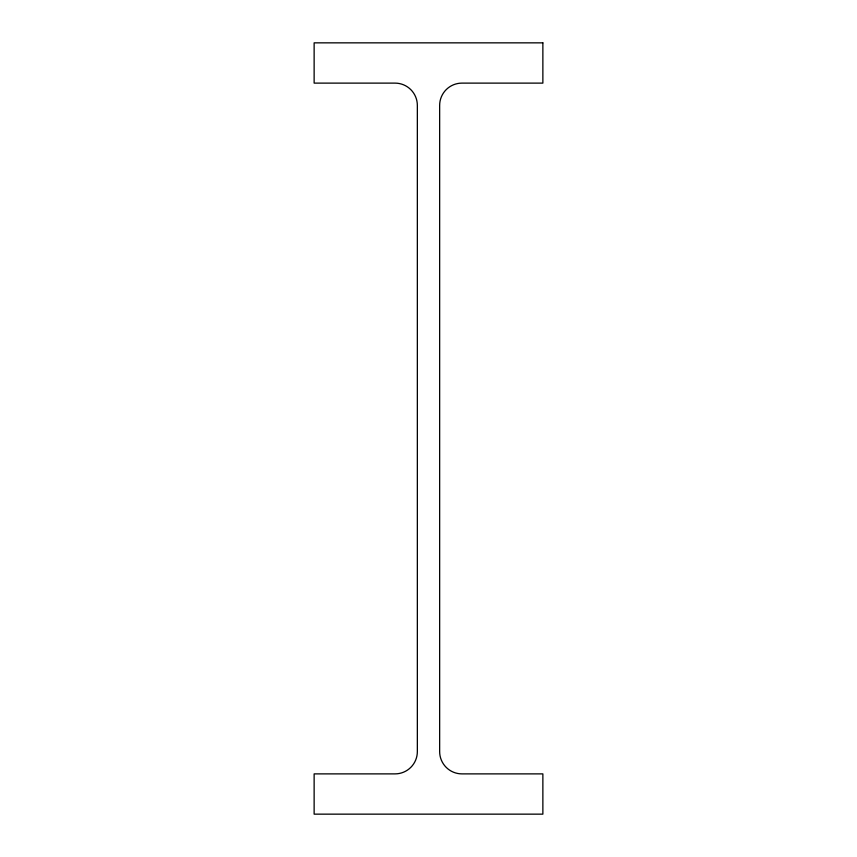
<?xml version="1.0" encoding="UTF-8"?>
<svg xmlns="http://www.w3.org/2000/svg" width="857" height="857" viewBox="0 0 857 857"><rect width="100%" height="100%" fill="white"/><g stroke="black" fill="none" stroke-linecap="round" stroke-linejoin="round"><path stroke-width="1.29" d="M542.867 42.85L314.133 42.85L314.133 83.118L395.034 83.118A22.303 22.303 0 0 1 417.348 105.422L417.348 751.578A22.303 22.303 0 0 1 395.034 773.882L314.133 773.882L314.133 814.15L542.867 814.15L542.867 773.882L461.966 773.882A22.303 22.303 0 0 1 439.652 751.578L439.652 105.422A22.303 22.303 0 0 1 461.966 83.118L542.867 83.118L542.867 42.85"/></g></svg>
